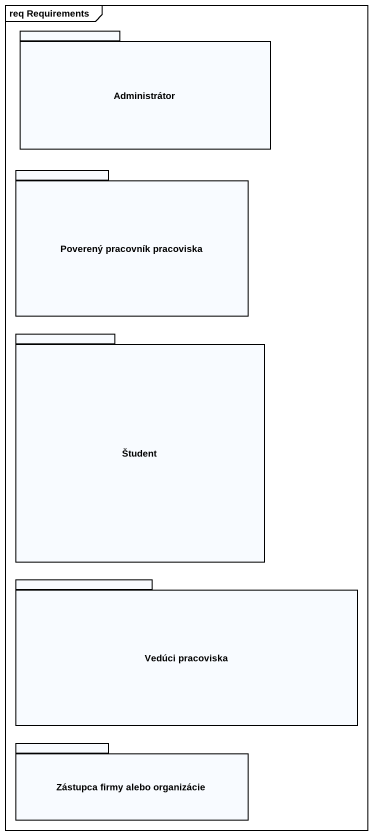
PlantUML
@startuml
mainframe req Requirements
package Administrátor {
}
package "Poverený pracovník pracoviska" as Poverený_pracovník {
}
package Študent {
}
package "Vedúci pracoviska" as Vedúci_pracoviska {
}
package "Zástupca firmy alebo organizácie" as Zástupca_firmy_alebo {
}
@enduml
